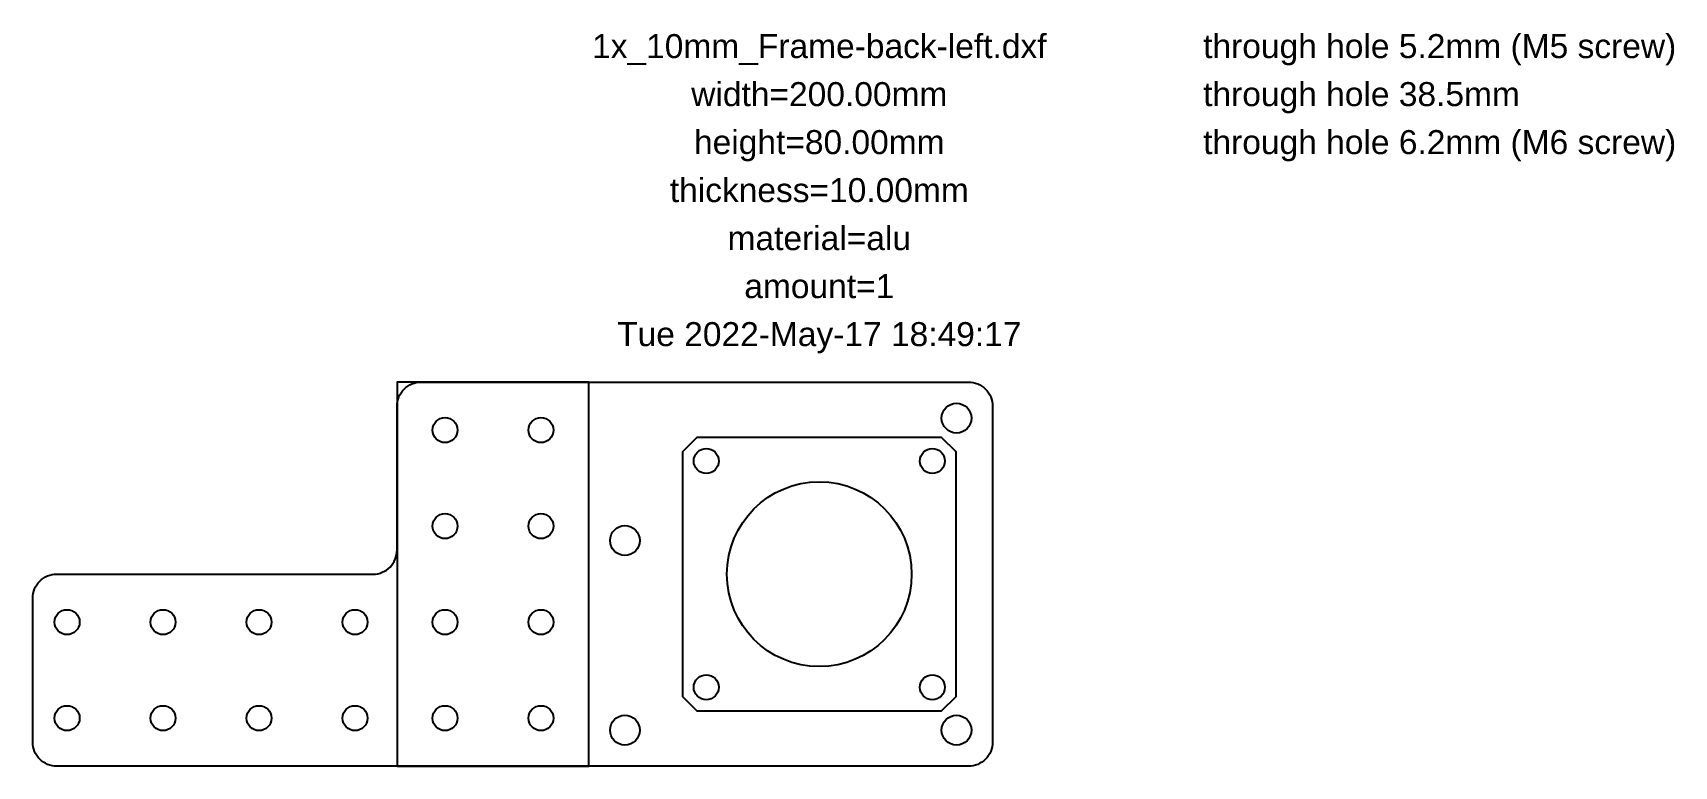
# Model space of a CAD drawing. Header units: millimetres. Extents: x -164 to 178, y -40 to 113.
import ezdxf
from ezdxf.enums import TextEntityAlignment as Align

# ---------------------------------------------------------------- set-up
doc = ezdxf.new("R2010")
doc.units = ezdxf.units.MM
for name, color, linetype in [('annotation', 7, 'Continuous'), ('outline', 2, 'Continuous'), ('th52', 30, 'Continuous'), ('th62', 4, 'Continuous'), ('thx', 1, 'Continuous')]:
    doc.layers.add(name, color=color, linetype=linetype)
doc.styles.add('LiberationSans', font='LiberationSans-Regular.ttf')

msp = doc.modelspace()

# ---------------------------------------------------------------- linework, layer by layer
msp.add_lwpolyline([(31.1, -40), (-158.9, -40, -0.414214), (-163.9, -35), (-163.9, -5, -0.414214), (-158.9, 0), (-93, 0, 0.414214), (-88, 5), (-88, 35, -0.414214), (-83, 40), (31.1, 40, -0.414214), (36.1, 35), (36.1, -35, -0.414214)], format="xyb", close=True)
at = {"layer": 'outline'}
for points in [[(-88, -40), (-48, -40), (-48, 40), (-88, 40)], [(-25.5, -28.5), (25.5, -28.5), (28.5, -25.5), (28.5, 25.5), (25.5, 28.5), (-25.5, 28.5), (-28.5, 25.5), (-28.5, -25.5)]]:
    msp.add_lwpolyline(points, close=True, dxfattribs=at)
at = {"layer": 'th52'}
for centre in [(-78, 30), (-58, 30), (-23.57, 23.57), (23.57, 23.57), (-78, 10), (-58, 10), (-156.75, -10), (-136.75, -10), (-116.75, -10), (-96.75, -10), (-78, -10), (-58, -10), (-23.57, -23.57), (23.57, -23.57), (-156.75, -30), (-136.75, -30), (-116.75, -30), (-96.75, -30), (-78, -30), (-58, -30)]:
    msp.add_circle(centre, 2.6, dxfattribs=at)
at = {"layer": 'th62'}
for centre in [(28.6, 32.5), (-40.5, 7), (-40.5, -32.5), (28.6, -32.5)]:
    msp.add_circle(centre, 3.1, dxfattribs=at)
at = {"layer": 'thx'}
msp.add_circle((0, 0), 19.25, dxfattribs=at)

# ---------------------------------------------------------------- texts
at = {"layer": 'annotation', "style": 'LiberationSans'}
for s, p in [('1x_10mm_Frame-back-left.dxf', (0, 110)), ('width=200.00mm', (0, 100)), ('height=80.00mm', (0, 90)), ('thickness=10.00mm', (0, 80)), ('material=alu', (0, 70)), ('amount=1', (0, 60)), ('Tue 2022-May-17 18:49:17', (0, 50))]:
    msp.add_text(s, height=5, dxfattribs=at).set_placement(p, align=Align.MIDDLE_CENTER)
at = {"layer": 'th52', "style": 'LiberationSans'}
msp.add_text('through hole 5.2mm (M5 screw)', height=5, dxfattribs=at).set_placement((80, 110), align=Align.MIDDLE_LEFT)
at = {"layer": 'th62', "style": 'LiberationSans'}
msp.add_text('through hole 6.2mm (M6 screw)', height=5, dxfattribs=at).set_placement((80, 90), align=Align.MIDDLE_LEFT)
at = {"layer": 'thx', "style": 'LiberationSans'}
msp.add_text('through hole 38.5mm', height=5, dxfattribs=at).set_placement((80, 100), align=Align.MIDDLE_LEFT)

doc.saveas('drawing.dxf')
